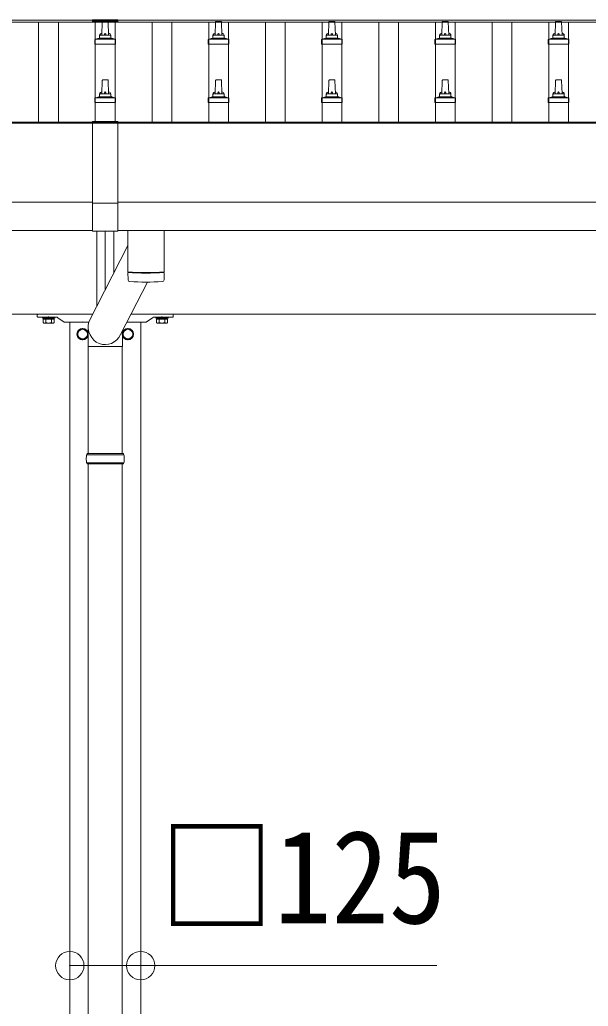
# Model space of a CAD drawing. Units: millimetres at full size, sheet at 1:50; details may follow other scales. Extents: x -14053 to 14053, y -9700 to 9700.
# Drawn here: x -3127 to -2124, y -3330 to -1588 of the extents above; entities that cross this region are included whole.
import ezdxf
from ezdxf.enums import TextEntityAlignment as Align

# ---------------------------------------------------------------- set-up
doc = ezdxf.new("R2010")
doc.units = ezdxf.units.MM
doc.header["$LTSCALE"] = 50
doc.header["$PDMODE"] = 32
doc.header["$PDSIZE"] = 50
for name, color, linetype, lineweight in [('0-1_Defpoints', 4, 'Continuous', 9), ('0-2_TEXT1', 5, 'Continuous', 5), ('0-3_SHAPE', 7, 'Continuous', 9), ('0-6_PARTS1', 6, 'Continuous', 9)]:
    doc.layers.add(name, color=color, linetype=linetype, lineweight=lineweight)
doc.styles.add('ＭＳ ゴシック', font='')
doc.styles.get('ＭＳ ゴシック').set_extended_font_data('MS Gothic')

msp = doc.modelspace()

# ---------------------------------------------------------------- linework, layer by layer
at = {"layer": '0-1_Defpoints'}
for p, q in [((-7799.38, -1589.26), (-2998.88, -1589.26)), ((-7799.38, -1592.85), (-2976.38, -1592.85)), ((-1153.38, -1592.85), (-2976.38, -1592.85)), ((-1153.38, -1589.26), (-2953.88, -1589.26)), ((-7797.38, -1768.87), (-2998.88, -1768.87)), ((-7797.38, -1770.76), (-2976.38, -1770.76)), ((-2998.88, -1767.91), (-2998.88, -1961.48)), ((-1155.38, -1770.76), (-2997.38, -1770.76)), ((-2953.88, -1767.91), (-2953.88, -1961.48)), ((-1155.38, -1768.87), (-2953.88, -1768.87)), ((-2998.88, -1910.65), (-7797.38, -1910.65)), ((-2998.88, -1912.18), (-2953.88, -1912.18)), ((-2953.88, -1910.65), (-1155.38, -1910.65)), ((-7797.38, -1960.47), (-2998.88, -1960.47)), ((-2991.38, -2094.59), (-2991.38, -1961.48)), ((-2976.38, -2065.22), (-2976.38, -1961.48)), ((-2961.38, -2035.85), (-2961.38, -1961.48)), ((-1155.38, -1960.47), (-2953.88, -1960.47)), ((-2998.42, -2108.37), (-7681.47, -2108.37)), ((-3096.38, -2109.37), (-3096.38, -2111.37)), ((-3096.38, -2111.37), (-3096.38, -2112.37)), ((-2998.42, -2108.37), (-3095.38, -2108.37)), ((-3095.38, -2113.37), (-3077.05, -2113.37)), ((-3087.38, -2114.97), (-3087.38, -2113.37)), ((-3087.38, -2113.37), (-3065.38, -2113.37)), ((-3065.38, -2114.97), (-3087.38, -2114.97)), ((-3066.57, -2116.77), (-3086.2, -2116.77)), ((-3086.2, -2116.77), (-3086.2, -2123.01)), ((-3084.88, -2123.77), (-3086.2, -2123.01)), ((-3084.98, -2114.97), (-3067.78, -2114.97)), ((-3084.98, -2116.77), (-3084.98, -2114.97)), ((-3067.78, -2116.77), (-3084.98, -2116.77)), ((-3067.88, -2123.77), (-3084.88, -2123.77)), ((-3081.29, -2116.77), (-3081.29, -2123.01)), ((-3075.71, -2113.37), (-3063.25, -2113.37)), ((-3071.47, -2116.77), (-3071.47, -2123.01)), ((-3067.88, -2123.77), (-3066.57, -2123.01)), ((-3067.78, -2114.97), (-3067.78, -2116.77)), ((-3066.57, -2116.77), (-3066.57, -2123.01)), ((-3065.38, -2113.37), (-3065.38, -2114.97)), ((-3059.84, -2114.44), (-3048.64, -2122.19)), ((-3017.05, -2122.37), (-3048.07, -2122.37)), ((-3038.88, -5108.37), (-3038.88, -2122.37)), ((-3005.45, -2122.37), (-3015.71, -2122.37)), ((-2938.2, -2122.37), (-2904.69, -2122.37)), ((-2931.05, -2108.37), (-2857.38, -2108.37)), ((-2931.05, -2108.37), (-1176.38, -2108.37)), ((-2913.88, -2122.37), (-2913.88, -5108.37)), ((-2892.92, -2114.44), (-2904.12, -2122.19)), ((-2877.05, -2113.37), (-2889.51, -2113.37)), ((-2887.38, -2113.37), (-2887.38, -2114.97)), ((-2865.38, -2113.37), (-2887.38, -2113.37)), ((-2887.38, -2114.97), (-2865.38, -2114.97)), ((-2886.2, -2116.77), (-2866.57, -2116.77)), ((-2886.2, -2116.77), (-2886.2, -2123.01)), ((-2884.88, -2123.77), (-2886.2, -2123.01)), ((-2867.78, -2114.97), (-2884.98, -2114.97)), ((-2884.98, -2114.97), (-2884.98, -2116.77)), ((-2884.98, -2116.77), (-2867.78, -2116.77)), ((-2884.88, -2123.77), (-2867.88, -2123.77)), ((-2881.29, -2116.77), (-2881.29, -2123.01)), ((-2857.38, -2113.37), (-2875.71, -2113.37)), ((-2871.47, -2116.77), (-2871.47, -2123.01)), ((-2867.88, -2123.77), (-2866.57, -2123.01)), ((-2867.78, -2116.77), (-2867.78, -2114.97)), ((-2866.57, -2116.77), (-2866.57, -2123.01)), ((-2865.38, -2114.97), (-2865.38, -2113.37)), ((-2856.38, -2109.37), (-2856.38, -2111.37)), ((-2856.38, -2111.37), (-2856.38, -2112.37)), ((-3016.38, -2133.56), (-3024.88, -2138.46)), ((-3024.88, -2138.46), (-3024.88, -2148.28)), ((-3007.88, -2138.46), (-3016.38, -2133.56)), ((-3007.88, -2148.28), (-3007.88, -2138.46)), ((-2944.88, -2138.46), (-2936.38, -2133.56)), ((-2944.88, -2148.28), (-2944.88, -2138.46)), ((-2936.38, -2133.56), (-2927.88, -2138.46)), ((-2927.88, -2138.46), (-2927.88, -2148.28)), ((-3024.88, -2148.28), (-3016.38, -2153.19)), ((-3016.38, -2153.19), (-3007.88, -2148.28)), ((-3007.78, -2143.12), (-3007.88, -2143.12)), ((-3007.78, -2143.62), (-3007.88, -2143.62)), ((-2944.98, -2143.12), (-2944.88, -2143.12)), ((-2944.98, -2143.62), (-2944.88, -2143.62)), ((-2936.38, -2153.19), (-2944.88, -2148.28)), ((-2927.88, -2148.28), (-2936.38, -2153.19))]:
    msp.add_line(p, q, dxfattribs=at)
for centre, radius in [((-3016.38, -2143.37), 10), ((-3016.38, -2143.37), 8.5), ((-2936.38, -2143.37), 10), ((-2936.38, -2143.37), 8.5)]:
    msp.add_circle(centre, radius, dxfattribs=at)
for centre, radius, start, end in [((-3095.38, -2109.37), 1, 90, 180), ((-3095.38, -2112.37), 1, 180, 270), ((-3083.74, -2119.43), 4.34, 235.61575, 304.38425), ((-3076.38, -2107.53), 16.24, 252.41205, 287.58795), ((-3077.05, -2113.17), 0.2, 270, 343.39845), ((-3076.38, -2113.37), 0.5, 16.60155, 163.39845), ((-3075.71, -2113.17), 0.2, 196.60155, 270), ((-3069.02, -2119.43), 4.34, 235.61575, 304.38425), ((-3063.25, -2119.37), 6, 55.30485, 90), ((-3048.07, -2121.37), 1, 235.30485, 270), ((-3017.05, -2122.17), 0.2, 270, 343.39845), ((-3016.38, -2122.37), 0.5, 16.60155, 163.39845), ((-3015.71, -2122.17), 0.2, 196.60155, 270), ((-2904.69, -2121.37), 1, 270, 304.69515), ((-2889.51, -2119.37), 6, 90, 124.69515), ((-2883.74, -2119.43), 4.34, 235.61575, 304.38425), ((-2876.38, -2107.53), 16.24, 252.41205, 287.58795), ((-2877.05, -2113.17), 0.2, 270, 343.39845), ((-2876.38, -2113.37), 0.5, 16.60155, 163.39845), ((-2875.71, -2113.17), 0.2, 196.60155, 270), ((-2869.02, -2119.43), 4.34, 235.61575, 304.38425), ((-2857.38, -2109.37), 1, 0, 90), ((-2857.38, -2112.37), 1, 270, 0), ((-3016.38, -2143.37), 8.6, 171.25399, 188.74601), ((-3016.38, -2143.37), 8.6, 111.25399, 128.74601), ((-3016.38, -2143.37), 8.6, 51.25399, 68.74601), ((-3016.38, -2143.37), 8.6, 1.66581, 8.74601), ((-2936.38, -2143.37), 8.6, 171.25399, 178.33419), ((-2936.38, -2143.37), 8.6, 111.25399, 128.74601), ((-2936.38, -2143.37), 8.6, 51.25399, 68.74601), ((-2936.38, -2143.37), 8.6, 351.25399, 8.74601), ((-3016.38, -2143.37), 8.6, 231.25399, 248.74601), ((-3016.38, -2143.37), 8.6, 291.25399, 308.74601), ((-3016.38, -2143.37), 8.6, 351.25399, 358.33419), ((-2936.38, -2143.37), 8.6, 181.66581, 188.74601), ((-2936.38, -2143.37), 8.6, 231.25399, 248.74601), ((-2936.38, -2143.37), 8.6, 291.25399, 308.74601)]:
    msp.add_arc(centre, radius, start, end, dxfattribs=at)
at = {"layer": '0-2_TEXT1', "color": 4, "lineweight": 9}
for p, q in [((-3093.88, -1768.87), (-3093.88, -1592.85)), ((-3058.88, -1768.87), (-3058.88, -1592.85)), ((-2993.88, -1767.91), (-2993.88, -1592.85)), ((-2958.88, -1767.91), (-2958.88, -1592.85)), ((-2893.88, -1768.87), (-2893.88, -1592.85)), ((-2858.88, -1768.87), (-2858.88, -1592.85)), ((-2793.88, -1768.87), (-2793.88, -1592.85)), ((-2758.88, -1768.87), (-2758.88, -1592.85)), ((-2693.88, -1768.87), (-2693.88, -1592.85)), ((-2658.88, -1768.87), (-2658.88, -1592.85)), ((-2593.88, -1768.87), (-2593.88, -1592.85)), ((-2558.88, -1768.87), (-2558.88, -1592.85)), ((-2493.88, -1768.87), (-2493.88, -1592.85)), ((-2458.88, -1768.87), (-2458.88, -1592.85)), ((-2393.88, -1768.87), (-2393.88, -1592.85)), ((-2358.88, -1768.87), (-2358.88, -1592.85)), ((-2293.88, -1768.87), (-2293.88, -1592.85)), ((-2258.88, -1768.87), (-2258.88, -1592.85)), ((-2193.88, -1768.87), (-2193.88, -1592.85)), ((-2158.88, -1768.87), (-2158.88, -1592.85)), ((-2953.88, -1767.91), (-2998.88, -1767.91)), ((-2953.88, -1769.79), (-2998.88, -1769.79))]:
    msp.add_line(p, q, dxfattribs=at)
at = {"layer": '0-2_TEXT1'}
for p, q in [((-2953.88, -1588.26), (-2998.88, -1588.26)), ((-2998.88, -1588.26), (-2998.88, -1591.11)), ((-2953.88, -1590.11), (-2998.88, -1590.11)), ((-2953.88, -1591.11), (-2998.88, -1591.11)), ((-2982.38, -1615.78), (-2981.65, -1592.25)), ((-2980.65, -1591.28), (-2972.11, -1591.28)), ((-2976.38, -1591.11), (-2976.38, -1592.85)), ((-2971.11, -1592.25), (-2970.38, -1615.78)), ((-2953.88, -1588.26), (-2953.88, -1591.11)), ((-2781.65, -1592.25), (-2782.38, -1615.78)), ((-2772.11, -1591.28), (-2780.65, -1591.28)), ((-2770.38, -1615.78), (-2771.11, -1592.25)), ((-2581.65, -1592.25), (-2582.38, -1615.78)), ((-2572.11, -1591.28), (-2580.65, -1591.28)), ((-2570.38, -1615.78), (-2571.11, -1592.25)), ((-2381.65, -1592.25), (-2382.38, -1615.78)), ((-2372.11, -1591.28), (-2380.65, -1591.28)), ((-2370.38, -1615.78), (-2371.11, -1592.25)), ((-2181.65, -1592.25), (-2182.38, -1615.78)), ((-2172.11, -1591.28), (-2180.65, -1591.28)), ((-2170.38, -1615.78), (-2171.11, -1592.25)), ((-2986.38, -1619.99), (-2986.38, -1615.78)), ((-2985.38, -1615.78), (-2967.38, -1615.78)), ((-2966.38, -1619.99), (-2966.38, -1615.78)), ((-2786.38, -1619.99), (-2786.38, -1615.78)), ((-2767.38, -1615.78), (-2785.38, -1615.78)), ((-2766.38, -1619.99), (-2766.38, -1615.78)), ((-2586.38, -1619.99), (-2586.38, -1615.78)), ((-2567.38, -1615.78), (-2585.38, -1615.78)), ((-2566.38, -1619.99), (-2566.38, -1615.78)), ((-2386.38, -1619.99), (-2386.38, -1615.78)), ((-2367.38, -1615.78), (-2385.38, -1615.78)), ((-2366.38, -1619.99), (-2366.38, -1615.78)), ((-2186.38, -1619.99), (-2186.38, -1615.78)), ((-2167.38, -1615.78), (-2185.38, -1615.78)), ((-2166.38, -1619.99), (-2166.38, -1615.78)), ((-2994.63, -1631.28), (-2994.63, -1623.56)), ((-2958.13, -1631.28), (-2994.63, -1631.28)), ((-2994.25, -1622.78), (-2958.51, -1622.78)), ((-2993.87, -1622.59), (-2987.14, -1620.96)), ((-2986.76, -1620.78), (-2966, -1620.78)), ((-2958.89, -1622.59), (-2965.62, -1620.96)), ((-2958.13, -1631.28), (-2958.13, -1623.56)), ((-2794.63, -1631.28), (-2794.63, -1623.56)), ((-2794.63, -1631.28), (-2758.13, -1631.28)), ((-2758.51, -1622.78), (-2794.25, -1622.78)), ((-2793.87, -1622.59), (-2787.14, -1620.96)), ((-2766, -1620.78), (-2786.76, -1620.78)), ((-2758.89, -1622.59), (-2765.62, -1620.96)), ((-2758.13, -1631.28), (-2758.13, -1623.56)), ((-2594.63, -1631.28), (-2594.63, -1623.56)), ((-2594.63, -1631.28), (-2558.13, -1631.28)), ((-2558.51, -1622.78), (-2594.25, -1622.78)), ((-2593.87, -1622.59), (-2587.14, -1620.96)), ((-2566, -1620.78), (-2586.76, -1620.78)), ((-2558.89, -1622.59), (-2565.62, -1620.96)), ((-2558.13, -1631.28), (-2558.13, -1623.56)), ((-2394.63, -1631.28), (-2394.63, -1623.56)), ((-2394.63, -1631.28), (-2358.13, -1631.28)), ((-2358.51, -1622.78), (-2394.25, -1622.78)), ((-2393.87, -1622.59), (-2387.14, -1620.96)), ((-2366, -1620.78), (-2386.76, -1620.78)), ((-2358.89, -1622.59), (-2365.62, -1620.96)), ((-2358.13, -1631.28), (-2358.13, -1623.56)), ((-2194.63, -1631.28), (-2194.63, -1623.56)), ((-2194.63, -1631.28), (-2158.13, -1631.28)), ((-2158.51, -1622.78), (-2194.25, -1622.78)), ((-2193.87, -1622.59), (-2187.14, -1620.96)), ((-2166, -1620.78), (-2186.76, -1620.78)), ((-2158.89, -1622.59), (-2165.62, -1620.96)), ((-2158.13, -1631.28), (-2158.13, -1623.56)), ((-2982.38, -1719.11), (-2981.65, -1695.59)), ((-2980.65, -1694.61), (-2972.11, -1694.61)), ((-2971.11, -1695.59), (-2970.38, -1719.11)), ((-2781.65, -1695.59), (-2782.38, -1719.11)), ((-2772.11, -1694.61), (-2780.65, -1694.61)), ((-2770.38, -1719.11), (-2771.11, -1695.59)), ((-2581.65, -1695.59), (-2582.38, -1719.11)), ((-2572.11, -1694.61), (-2580.65, -1694.61)), ((-2570.38, -1719.11), (-2571.11, -1695.59)), ((-2381.65, -1695.59), (-2382.38, -1719.11)), ((-2372.11, -1694.61), (-2380.65, -1694.61)), ((-2370.38, -1719.11), (-2371.11, -1695.59)), ((-2181.65, -1695.59), (-2182.38, -1719.11)), ((-2172.11, -1694.61), (-2180.65, -1694.61)), ((-2170.38, -1719.11), (-2171.11, -1695.59)), ((-2993.87, -1725.92), (-2987.14, -1724.29)), ((-2986.76, -1724.11), (-2966, -1724.11)), ((-2986.38, -1723.32), (-2986.38, -1719.11)), ((-2985.38, -1719.11), (-2967.38, -1719.11)), ((-2966.38, -1723.32), (-2966.38, -1719.11)), ((-2958.89, -1725.92), (-2965.62, -1724.29)), ((-2793.87, -1725.92), (-2787.14, -1724.29)), ((-2766, -1724.11), (-2786.76, -1724.11)), ((-2786.38, -1723.32), (-2786.38, -1719.11)), ((-2767.38, -1719.11), (-2785.38, -1719.11)), ((-2766.38, -1723.32), (-2766.38, -1719.11)), ((-2758.89, -1725.92), (-2765.62, -1724.29)), ((-2593.87, -1725.92), (-2587.14, -1724.29)), ((-2566, -1724.11), (-2586.76, -1724.11)), ((-2586.38, -1723.32), (-2586.38, -1719.11)), ((-2567.38, -1719.11), (-2585.38, -1719.11)), ((-2566.38, -1723.32), (-2566.38, -1719.11)), ((-2558.89, -1725.92), (-2565.62, -1724.29)), ((-2393.87, -1725.92), (-2387.14, -1724.29)), ((-2366, -1724.11), (-2386.76, -1724.11)), ((-2386.38, -1723.32), (-2386.38, -1719.11)), ((-2367.38, -1719.11), (-2385.38, -1719.11)), ((-2366.38, -1723.32), (-2366.38, -1719.11)), ((-2358.89, -1725.92), (-2365.62, -1724.29)), ((-2193.87, -1725.92), (-2187.14, -1724.29)), ((-2166, -1724.11), (-2186.76, -1724.11)), ((-2186.38, -1723.32), (-2186.38, -1719.11)), ((-2167.38, -1719.11), (-2185.38, -1719.11)), ((-2166.38, -1723.32), (-2166.38, -1719.11)), ((-2158.89, -1725.92), (-2165.62, -1724.29)), ((-2994.63, -1734.61), (-2994.63, -1726.9)), ((-2958.13, -1734.61), (-2994.63, -1734.61)), ((-2994.25, -1726.11), (-2958.51, -1726.11)), ((-2958.13, -1734.61), (-2958.13, -1726.9)), ((-2794.63, -1734.61), (-2794.63, -1726.9)), ((-2794.63, -1734.61), (-2758.13, -1734.61)), ((-2758.51, -1726.11), (-2794.25, -1726.11)), ((-2758.13, -1734.61), (-2758.13, -1726.9)), ((-2594.63, -1734.61), (-2594.63, -1726.9)), ((-2594.63, -1734.61), (-2558.13, -1734.61)), ((-2558.51, -1726.11), (-2594.25, -1726.11)), ((-2558.13, -1734.61), (-2558.13, -1726.9)), ((-2394.63, -1734.61), (-2394.63, -1726.9)), ((-2394.63, -1734.61), (-2358.13, -1734.61)), ((-2358.51, -1726.11), (-2394.25, -1726.11)), ((-2358.13, -1734.61), (-2358.13, -1726.9)), ((-2194.63, -1734.61), (-2194.63, -1726.9)), ((-2194.63, -1734.61), (-2158.13, -1734.61)), ((-2158.51, -1726.11), (-2194.25, -1726.11)), ((-2158.13, -1734.61), (-2158.13, -1726.9))]:
    msp.add_line(p, q, dxfattribs=at)
for centre, radius, start, end in [((-2980.65, -1592.28), 1, 90, 178.60509), ((-2972.11, -1592.28), 1, 1.39491, 90), ((-2780.65, -1592.28), 1, 90, 178.60509), ((-2772.11, -1592.28), 1, 1.39491, 90), ((-2580.65, -1592.28), 1, 90, 178.60509), ((-2572.11, -1592.28), 1, 1.39491, 90), ((-2380.65, -1592.28), 1, 90, 178.60509), ((-2372.11, -1592.28), 1, 1.39491, 90), ((-2180.65, -1592.28), 1, 90, 178.60509), ((-2172.11, -1592.28), 1, 1.39491, 90), ((-2982.3, -1616.41), 4.13, 90, 171.17633), ((-2985.38, -1616.78), 1, 90, 180), ((-2973.05, -1615.78), 4.83, 133.60282, 180), ((-2979.71, -1615.78), 4.83, 0, 46.39718), ((-2970.47, -1616.41), 4.13, 8.82367, 90), ((-2967.38, -1616.78), 1, 0, 90), ((-2782.3, -1616.41), 4.13, 90, 171.17633), ((-2785.38, -1616.78), 1, 90, 180), ((-2773.05, -1615.78), 4.83, 133.60282, 180), ((-2779.71, -1615.78), 4.83, 0, 46.39718), ((-2770.47, -1616.41), 4.13, 8.82367, 90), ((-2767.38, -1616.78), 1, 0, 90), ((-2582.3, -1616.41), 4.13, 90, 171.17633), ((-2585.38, -1616.78), 1, 90, 180), ((-2573.05, -1615.78), 4.83, 133.60282, 180), ((-2579.71, -1615.78), 4.83, 0, 46.39718), ((-2570.47, -1616.41), 4.13, 8.82367, 90), ((-2567.38, -1616.78), 1, 0, 90), ((-2382.3, -1616.41), 4.13, 90, 171.17633), ((-2385.38, -1616.78), 1, 90, 180), ((-2373.05, -1615.78), 4.83, 133.60282, 180), ((-2379.71, -1615.78), 4.83, 0, 46.39718), ((-2370.47, -1616.41), 4.13, 8.82367, 90), ((-2367.38, -1616.78), 1, 0, 90), ((-2182.3, -1616.41), 4.13, 90, 171.17633), ((-2185.38, -1616.78), 1, 90, 180), ((-2173.05, -1615.78), 4.83, 133.60282, 180), ((-2179.71, -1615.78), 4.83, 0, 46.39718), ((-2170.47, -1616.41), 4.13, 8.82367, 90), ((-2167.38, -1616.78), 1, 0, 90), ((-2993.63, -1623.56), 1, 103.62699, 180), ((-2987.38, -1619.99), 1, 283.62699, 0), ((-2965.38, -1619.99), 1, 180, 256.37301), ((-2959.13, -1623.56), 1, 0, 76.37301), ((-2793.63, -1623.56), 1, 103.62699, 180), ((-2787.38, -1619.99), 1, 283.62699, 0), ((-2765.38, -1619.99), 1, 180, 256.37301), ((-2759.13, -1623.56), 1, 0, 76.37301), ((-2593.63, -1623.56), 1, 103.62699, 180), ((-2587.38, -1619.99), 1, 283.62699, 0), ((-2565.38, -1619.99), 1, 180, 256.37301), ((-2559.13, -1623.56), 1, 0, 76.37301), ((-2393.63, -1623.56), 1, 103.62699, 180), ((-2387.38, -1619.99), 1, 283.62699, 0), ((-2365.38, -1619.99), 1, 180, 256.37301), ((-2359.13, -1623.56), 1, 0, 76.37301), ((-2193.63, -1623.56), 1, 103.62699, 180), ((-2187.38, -1619.99), 1, 283.62699, 0), ((-2165.38, -1619.99), 1, 180, 256.37301), ((-2159.13, -1623.56), 1, 0, 76.37301), ((-2980.65, -1695.61), 1, 90, 178.60509), ((-2972.11, -1695.61), 1, 1.39491, 90), ((-2780.65, -1695.61), 1, 90, 178.60509), ((-2772.11, -1695.61), 1, 1.39491, 90), ((-2580.65, -1695.61), 1, 90, 178.60509), ((-2572.11, -1695.61), 1, 1.39491, 90), ((-2380.65, -1695.61), 1, 90, 178.60509), ((-2372.11, -1695.61), 1, 1.39491, 90), ((-2180.65, -1695.61), 1, 90, 178.60509), ((-2172.11, -1695.61), 1, 1.39491, 90), ((-2987.38, -1723.32), 1, 283.62699, 0), ((-2982.3, -1719.74), 4.13, 90, 171.17633), ((-2985.38, -1720.11), 1, 90, 180), ((-2973.05, -1719.11), 4.83, 133.60282, 180), ((-2979.71, -1719.11), 4.83, 0, 46.39718), ((-2970.47, -1719.74), 4.13, 8.82367, 90), ((-2967.38, -1720.11), 1, 0, 90), ((-2965.38, -1723.32), 1, 180, 256.37301), ((-2787.38, -1723.32), 1, 283.62699, 0), ((-2782.3, -1719.74), 4.13, 90, 171.17633), ((-2785.38, -1720.11), 1, 90, 180), ((-2773.05, -1719.11), 4.83, 133.60282, 180), ((-2779.71, -1719.11), 4.83, 0, 46.39718), ((-2770.47, -1719.74), 4.13, 8.82367, 90), ((-2767.38, -1720.11), 1, 0, 90), ((-2765.38, -1723.32), 1, 180, 256.37301), ((-2587.38, -1723.32), 1, 283.62699, 0), ((-2582.3, -1719.74), 4.13, 90, 171.17633), ((-2585.38, -1720.11), 1, 90, 180), ((-2573.05, -1719.11), 4.83, 133.60282, 180), ((-2579.71, -1719.11), 4.83, 0, 46.39718), ((-2570.47, -1719.74), 4.13, 8.82367, 90), ((-2567.38, -1720.11), 1, 0, 90), ((-2565.38, -1723.32), 1, 180, 256.37301), ((-2387.38, -1723.32), 1, 283.62699, 0), ((-2382.3, -1719.74), 4.13, 90, 171.17633), ((-2385.38, -1720.11), 1, 90, 180), ((-2373.05, -1719.11), 4.83, 133.60282, 180), ((-2379.71, -1719.11), 4.83, 0, 46.39718), ((-2370.47, -1719.74), 4.13, 8.82367, 90), ((-2367.38, -1720.11), 1, 0, 90), ((-2365.38, -1723.32), 1, 180, 256.37301), ((-2187.38, -1723.32), 1, 283.62699, 0), ((-2182.3, -1719.74), 4.13, 90, 171.17633), ((-2185.38, -1720.11), 1, 90, 180), ((-2173.05, -1719.11), 4.83, 133.60282, 180), ((-2179.71, -1719.11), 4.83, 0, 46.39718), ((-2170.47, -1719.74), 4.13, 8.82367, 90), ((-2167.38, -1720.11), 1, 0, 90), ((-2165.38, -1723.32), 1, 180, 256.37301), ((-2993.63, -1726.9), 1, 103.62699, 180), ((-2959.13, -1726.9), 1, 0, 76.37301), ((-2793.63, -1726.9), 1, 103.62699, 180), ((-2759.13, -1726.9), 1, 0, 76.37301), ((-2593.63, -1726.9), 1, 103.62699, 180), ((-2559.13, -1726.9), 1, 0, 76.37301), ((-2393.63, -1726.9), 1, 103.62699, 180), ((-2359.13, -1726.9), 1, 0, 76.37301), ((-2193.63, -1726.9), 1, 103.62699, 180), ((-2159.13, -1726.9), 1, 0, 76.37301)]:
    msp.add_arc(centre, radius, start, end, dxfattribs=at)
at = {"layer": '0-3_SHAPE'}
for p, q in [((-2998.88, -1961.48), (-2953.88, -1961.48)), ((-2936.38, -1960.47), (-2936.38, -2033.52)), ((-2872.38, -1960.47), (-2872.38, -2033.52)), ((-2936.38, -1986.9), (-3005.32, -2121.88)), ((-2936.18, -2047.5), (-2936.41, -2034.52)), ((-2931.91, -2033.8), (-2931.89, -2034.8)), ((-2876.86, -2033.8), (-2876.87, -2034.8)), ((-2872.35, -2034.52), (-2872.58, -2047.5)), ((-2901.99, -2051.47), (-2949.33, -2144.17)), ((-3006.53, -2165.08), (-3006.53, -2130.41)), ((-2946.23, -2165.08), (-2946.23, -2138.1)), ((-3006.53, -2165.08), (-2976.38, -2165.08)), ((-3006.38, -2165.08), (-3006.38, -2354.37)), ((-2946.23, -2165.08), (-2976.38, -2165.08)), ((-2946.38, -2165.08), (-2946.38, -2354.37)), ((-2943.38, -2356.37), (-3009.38, -2356.37)), ((-3008.38, -2354.37), (-3008.38, -2356.37)), ((-2944.38, -2354.37), (-3008.38, -2354.37)), ((-2944.38, -2354.37), (-2944.38, -2356.37)), ((-2943.38, -2370.37), (-3009.38, -2370.37)), ((-3008.38, -2372.37), (-3008.38, -2370.37)), ((-2944.38, -2372.37), (-3008.38, -2372.37)), ((-3006.38, -2372.37), (-3006.38, -3376.87)), ((-2946.38, -2372.37), (-2946.38, -3376.87)), ((-2944.38, -2372.37), (-2944.38, -2370.37))]:
    msp.add_line(p, q, dxfattribs=at)
for centre, radius, start, end in [((-2904.38, -1553.79), 480.8, 266.18381, 273.81619), ((-2904.38, -1554.79), 480.8, 266.18381, 273.81619), ((-2932.76, -2047.27), 3.43, 183.91307, 262.91645), ((-2904.39, -1531.81), 519.67, 266.82357, 273.17802), ((-2876, -2047.27), 3.43, 277.00994, 356.09787), ((-2960.63, -2363.37), 49.25, 171.82876, 180.00002), ((-2960.63, -2363.37), 49.25, 180.00002, 188.17127), ((-2992.13, -2363.37), 49.25, 359.99998, 8.17124), ((-2992.13, -2363.37), 49.25, 351.82873, 359.99998)]:
    msp.add_arc(centre, radius, start, end, dxfattribs=at)
msp.add_ellipse((-2976.38, -2130.41), major_axis=(0, -31.56), ratio=0.952301, start_param=4.4387875, end_param=7.4027915, dxfattribs=at)
at = {"layer": '0-6_PARTS1'}
for q in [(-3038.88, -3258.37), (-2391.25, -3258.37)]:
    msp.add_line((-2913.88, -3258.37), q, dxfattribs=at)
for p in [(-3038.88, -3258.37), (-2913.88, -3258.37)]:
    msp.add_point(p, dxfattribs=at)

# ---------------------------------------------------------------- texts
at = {"layer": '0-6_PARTS1', "color": 7, "style": 'ＭＳ ゴシック', "width": 0.9}
msp.add_text('□125', height=165, dxfattribs=at).set_placement((-2880.7, -3233.37), align=Align.BOTTOM_LEFT)

doc.saveas('drawing.dxf')
